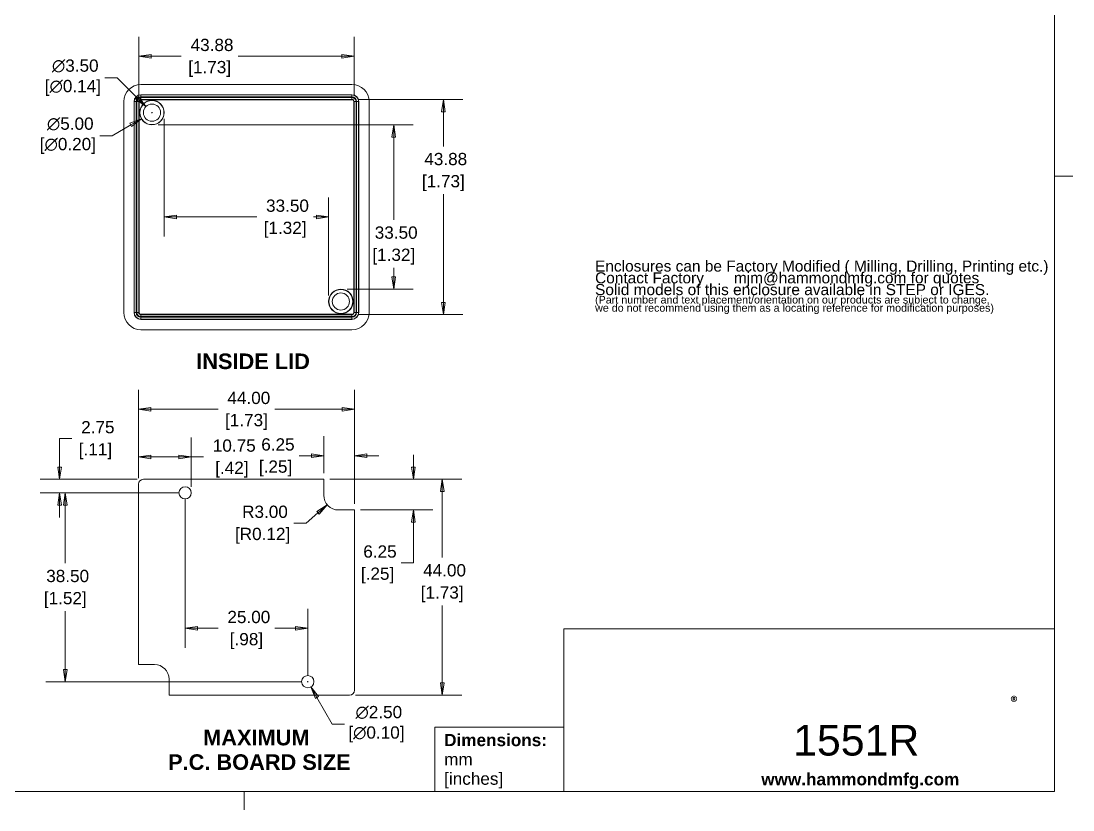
# Model space of a CAD drawing. Header units: millimetres. Extents: x 6 to 343, y 6 to 264.
# Drawn here: x 129.1 to 343.5, y 5.8 to 166.6 of the extents above; entities that cross this region are included whole.
import ezdxf

# ---------------------------------------------------------------- set-up
doc = ezdxf.new("R2010")
doc.units = ezdxf.units.MM
doc.header["$LTSCALE"] = 1.25
for name, color, linetype, lineweight in [('Dimension (ANSI)', 7, 'Continuous', 9), ('Sketch Geometry (ANSI)', 7, 'Continuous', 9), ('Symbol (ANSI)', 7, 'Continuous', 9), ('Visible (ANSI)', 7, 'Continuous', 9), ('Visible Narrow (ANSI)', 7, 'Continuous', 9)]:
    doc.layers.add(name, color=color, linetype=linetype, lineweight=lineweight)
doc.styles.add('Label Text (ANSI)', font='arialbd.ttf')
doc.styles.add('Note Text (ANSI)', font='arial.ttf')
doc.styles.add('Text Style20', font='arial.ttf')
doc.dimstyles.new('Default - mm (ANSI)', dxfattribs={"dimscale": 1.25, "dimtxt": 2, "dimasz": 2, "dimexe": 3.175, "dimexo": 1, "dimgap": 0.8, "dimtad": 0, "dimtih": 1, "dimtoh": 1, "dimrnd": 1e-08, "dimzin": 4, "dimdsep": 46, "dimtxsty": 'Note Text (ANSI)', "dimblk": 'Filled-1', "dimcen": 0.09, "dimdle": 10, "dimclrd": 256, "dimclre": 256, "dimclrt": 256, "dimadec": 1, "dimazin": 0, "dimtfac": 1.524, "dimtofl": 0, "dimtmove": 0, "dimatfit": 3, "dimfxl": 0, "dimtolj": 1, "dimtzin": 0, "dimlwd": -1, "dimlwe": -1, "dimarcsym": 0})

# ---------------------------------------------------------------- blocks, each defined once
blk = doc.blocks.new('Title Blocks HAMMOND')
at = {"layer": 'Sketch Geometry (ANSI)'}
for p, q in [((274.4, 31.5), (194.4, 31.5)), ((194.4, 31.5), (194.4, 5)), ((274.4, 5), (274.4, 31.5)), ((173.4, 5), (173.4, 15.5)), ((173.4, 15.5), (194.4, 15.5)), ((194.4, 15.5), (194.4, 5)), ((194.4, 5), (173.4, 5)), ((194.4, 5), (274.4, 5))]:
    blk.add_line(p, q, dxfattribs=at)
at = {"layer": 'Symbol (ANSI)', "insert": (267.22, 20.45), "char_height": 2, "attachment_point": 1, "style": 'Note Text (ANSI)'}
blk.add_mtext('\\fCalibri|b1|i0;\\H2.0000;®\\fCalibri|b1|i0;\\H21.7410;\\P', dxfattribs=at)
at = {"layer": 'Symbol (ANSI)', "insert": (174.9, 9.94), "char_height": 2, "width": 30.7233, "attachment_point": 4, "line_spacing_factor": 0.944221, "style": 'Note Text (ANSI)'}
blk.add_mtext('\\fArial|b1|i0;\\H2.0000;Dimensions:\\fArial|b0|i0;\\H2.0000;\\Pmm\\P[inches]', dxfattribs=at)
at = {"layer": 'Symbol (ANSI)', "insert": (226.6, 6.69), "char_height": 2, "width": 32.2927, "attachment_point": 4, "style": 'Note Text (ANSI)'}
blk.add_mtext('\\fArial|b1|i0;\\H2.0000;www.hammondmfg.com', dxfattribs=at)
at = {"layer": 'Symbol (ANSI)', "style": 'Text Style20'}
blk.add_attdef('<TITLE>_001', (231.79, 10.86), '', height=5, dxfattribs=at)
blk = doc.blocks.new('Borders Default Border')
at = {"layer": 'Sketch Geometry (ANSI)'}
for p, q in [((271.78, 107.95), (274.8, 107.95)), ((139.7, 7.62), (139.7, 4.6))]:
    blk.add_line(p, q, dxfattribs=at)
at = {"layer": 'Sketch Geometry (ANSI)', "flags": 128}
blk.add_lwpolyline([(7.62, 7.62), (7.62, 208.28), (271.78, 208.28), (271.78, 7.62), (7.62, 7.62)], dxfattribs=at)
blk = doc.blocks.new('Filled-1')
at = {"color": 0}
for p, q in [((0, 0), (-1, 0.15)), ((-1, 0.15), (-1, -0.15)), ((-1, 0), (0, 0)), ((-1, -0.15), (0, 0))]:
    blk.add_line(p, q, dxfattribs=at)
at = {"color": 0, "flags": 128}
blk.add_lwpolyline([(-1, -0.15), (0, 0), (-1, 0.15), (-1, -0.15)], dxfattribs=at)
at = {"color": 0}
blk.add_solid([(-1, -0.15), (0, 0), (-1, 0.15), (-1, -0.15)], dxfattribs=at)
blk = doc.blocks.new('*D20')
at = {"layer": 'Defpoints', "color": 0, "transparency": 16777216}
for p in [(197, 159.42), (153.12, 150.16), (197, 150.16)]:
    blk.add_point(p, dxfattribs=at)
at = {"layer": 'Dimension (ANSI)', "transparency": 16777216}
for p, q in [((153.12, 151.41), (153.12, 163.39)), ((197, 151.41), (197, 163.39)), ((155.62, 159.42), (161.78, 159.42)), ((194.5, 159.42), (173.34, 159.42))]:
    blk.add_line(p, q, dxfattribs=at)
at = {"layer": 'Dimension (ANSI)', "transparency": 16777216, "xscale": 2.5, "yscale": 2.5, "zscale": 2.5, "rotation": 180}
blk.add_blockref('Filled-1', (153.12, 159.42), dxfattribs=at)
at = {"layer": 'Dimension (ANSI)', "transparency": 16777216, "xscale": 2.5, "yscale": 2.5, "zscale": 2.5}
blk.add_blockref('Filled-1', (197, 159.42), dxfattribs=at)
at = {"layer": 'Dimension (ANSI)', "transparency": 16777216, "char_height": 2.5, "attachment_point": 5, "style": 'Note Text (ANSI)'}
for s, insert in [('\\A1; 43.88', (167.56, 161.7)), ('\\A1;[1.73]', (167.56, 156.82))]:
    blk.add_mtext(s, dxfattribs=dict(at, insert=insert))
blk = doc.blocks.new('*D21')
at = {"layer": 'Defpoints', "color": 0, "transparency": 16777216}
for p in [(196.56, 150.6), (196.56, 106.73), (215.19, 106.73)]:
    blk.add_point(p, dxfattribs=at)
at = {"layer": 'Dimension (ANSI)', "transparency": 16777216}
for p, q in [((197.81, 150.6), (219.16, 150.6)), ((215.19, 148.1), (215.19, 141.04)), ((215.19, 109.23), (215.19, 131.28)), ((197.81, 106.73), (219.16, 106.73))]:
    blk.add_line(p, q, dxfattribs=at)
at = {"layer": 'Dimension (ANSI)', "transparency": 16777216, "xscale": 2.5, "yscale": 2.5, "zscale": 2.5}
for p, rotation in [((215.19, 150.6), 90), ((215.19, 106.73), 270)]:
    blk.add_blockref('Filled-1', p, dxfattribs=dict(at, rotation=rotation))
at = {"layer": 'Dimension (ANSI)', "transparency": 16777216, "char_height": 2.5, "attachment_point": 5, "style": 'Note Text (ANSI)'}
for s, insert in [('\\A1; 43.88', (215.19, 138.44)), ('\\A1;[1.73]', (215.19, 133.56))]:
    blk.add_mtext(s, dxfattribs=dict(at, insert=insert))
blk = doc.blocks.new('*D22')
at = {"layer": 'Defpoints', "color": 0, "transparency": 16777216}
for p in [(197.06, 87.46), (153.06, 72.16), (197.06, 66.91)]:
    blk.add_point(p, dxfattribs=at)
at = {"layer": 'Dimension (ANSI)', "transparency": 16777216}
for p, q in [((153.06, 73.41), (153.06, 91.43)), ((197.06, 68.16), (197.06, 91.43)), ((155.56, 87.46), (169.29, 87.46)), ((194.56, 87.46), (180.83, 87.46))]:
    blk.add_line(p, q, dxfattribs=at)
at = {"layer": 'Dimension (ANSI)', "transparency": 16777216, "xscale": 2.5, "yscale": 2.5, "zscale": 2.5, "rotation": 180}
blk.add_blockref('Filled-1', (153.06, 87.46), dxfattribs=at)
at = {"layer": 'Dimension (ANSI)', "transparency": 16777216, "xscale": 2.5, "yscale": 2.5, "zscale": 2.5}
blk.add_blockref('Filled-1', (197.06, 87.46), dxfattribs=at)
at = {"layer": 'Dimension (ANSI)', "transparency": 16777216, "char_height": 2.5, "attachment_point": 5, "style": 'Note Text (ANSI)'}
for s, insert in [('\\A1; 44.00', (175.06, 89.74)), ('\\A1;[1.73]', (175.06, 84.86))]:
    blk.add_mtext(s, dxfattribs=dict(at, insert=insert))
blk = doc.blocks.new('*D23')
at = {"layer": 'Defpoints', "color": 0, "transparency": 16777216}
for p in [(197.06, 77.98), (190.81, 73.16), (197.06, 66.91)]:
    blk.add_point(p, dxfattribs=at)
at = {"layer": 'Dimension (ANSI)', "transparency": 16777216}
for p, q in [((190.81, 74.41), (190.81, 81.95)), ((197.06, 68.16), (197.06, 81.95)), ((188.31, 77.98), (185.81, 77.98)), ((199.56, 77.98), (202.06, 77.98))]:
    blk.add_line(p, q, dxfattribs=at)
at = {"layer": 'Dimension (ANSI)', "transparency": 16777216, "xscale": 2.5, "yscale": 2.5, "zscale": 2.5}
blk.add_blockref('Filled-1', (190.81, 77.98), dxfattribs=at)
at = {"layer": 'Dimension (ANSI)', "transparency": 16777216, "xscale": 2.5, "yscale": 2.5, "zscale": 2.5, "rotation": 180}
blk.add_blockref('Filled-1', (197.06, 77.98), dxfattribs=at)
at = {"layer": 'Dimension (ANSI)', "transparency": 16777216, "char_height": 2.5, "attachment_point": 5, "style": 'Note Text (ANSI)'}
for s, insert in [('\\A1; 6.25', (180.99, 80.26)), ('\\A1;[.25]', (180.99, 75.38))]:
    blk.add_mtext(s, dxfattribs=dict(at, insert=insert))
blk = doc.blocks.new('*D24')
at = {"layer": 'Defpoints', "color": 0, "transparency": 16777216}
for p in [(190.81, 73.16), (197.06, 66.91), (209.09, 66.91)]:
    blk.add_point(p, dxfattribs=at)
at = {"layer": 'Dimension (ANSI)', "transparency": 16777216}
for p, q in [((209.09, 75.66), (209.09, 78.16)), ((192.06, 73.16), (213.06, 73.16)), ((198.31, 66.91), (213.06, 66.91)), ((209.09, 64.41), (209.09, 56.16)), ((209.09, 56.16), (206.59, 56.16))]:
    blk.add_line(p, q, dxfattribs=at)
at = {"layer": 'Dimension (ANSI)', "transparency": 16777216, "xscale": 2.5, "yscale": 2.5, "zscale": 2.5}
for p, rotation in [((209.09, 73.16), 270), ((209.09, 66.91), 90)]:
    blk.add_blockref('Filled-1', p, dxfattribs=dict(at, rotation=rotation))
at = {"layer": 'Dimension (ANSI)', "transparency": 16777216, "char_height": 2.5, "attachment_point": 5, "style": 'Note Text (ANSI)'}
for s, insert in [('\\A1; 6.25', (201.78, 58.43)), ('\\A1;[.25]', (201.78, 53.55))]:
    blk.add_mtext(s, dxfattribs=dict(at, insert=insert))
blk = doc.blocks.new('*D25')
at = {"layer": 'Defpoints', "color": 0, "transparency": 16777216}
for p in [(190.81, 73.16), (196.06, 29.16), (214.95, 29.16)]:
    blk.add_point(p, dxfattribs=at)
at = {"layer": 'Dimension (ANSI)', "transparency": 16777216}
for p, q in [((192.06, 73.16), (218.92, 73.16)), ((214.95, 70.66), (214.95, 57.2)), ((214.95, 31.66), (214.95, 47.44)), ((197.31, 29.16), (218.92, 29.16))]:
    blk.add_line(p, q, dxfattribs=at)
at = {"layer": 'Dimension (ANSI)', "transparency": 16777216, "xscale": 2.5, "yscale": 2.5, "zscale": 2.5}
for p, rotation in [((214.95, 73.16), 90), ((214.95, 29.16), 270)]:
    blk.add_blockref('Filled-1', p, dxfattribs=dict(at, rotation=rotation))
at = {"layer": 'Dimension (ANSI)', "transparency": 16777216, "char_height": 2.5, "attachment_point": 5, "style": 'Note Text (ANSI)'}
for s, insert in [('\\A1; 44.00', (214.95, 54.6)), ('\\A1;[1.73]', (214.95, 49.72))]:
    blk.add_mtext(s, dxfattribs=dict(at, insert=insert))
blk = doc.blocks.new('*D26')
at = {"layer": 'Defpoints', "color": 0, "transparency": 16777216}
for p in [(162.56, 70.41), (187.56, 42.8), (187.56, 31.91)]:
    blk.add_point(p, dxfattribs=at)
at = {"layer": 'Dimension (ANSI)', "transparency": 16777216}
for p, q in [((162.56, 69.16), (162.56, 38.83)), ((187.56, 33.16), (187.56, 46.77)), ((165.06, 42.8), (169.29, 42.8)), ((185.06, 42.8), (180.83, 42.8))]:
    blk.add_line(p, q, dxfattribs=at)
at = {"layer": 'Dimension (ANSI)', "transparency": 16777216, "xscale": 2.5, "yscale": 2.5, "zscale": 2.5, "rotation": 180}
blk.add_blockref('Filled-1', (162.56, 42.8), dxfattribs=at)
at = {"layer": 'Dimension (ANSI)', "transparency": 16777216, "xscale": 2.5, "yscale": 2.5, "zscale": 2.5}
blk.add_blockref('Filled-1', (187.56, 42.8), dxfattribs=at)
at = {"layer": 'Dimension (ANSI)', "transparency": 16777216, "char_height": 2.5, "attachment_point": 5, "style": 'Note Text (ANSI)'}
for s, insert in [('\\A1; 25.00', (175.06, 45.08)), ('\\A1;[.98]', (175.06, 40.2))]:
    blk.add_mtext(s, dxfattribs=dict(at, insert=insert))
blk = doc.blocks.new('*D27')
at = {"layer": 'Defpoints', "color": 0, "transparency": 16777216}
for p in [(138.14, 70.41), (162.56, 70.41), (187.56, 31.91)]:
    blk.add_point(p, dxfattribs=at)
at = {"layer": 'Dimension (ANSI)', "transparency": 16777216}
for p, q in [((161.31, 70.41), (134.17, 70.41)), ((138.14, 67.91), (138.14, 56.04)), ((138.14, 34.41), (138.14, 46.28)), ((186.31, 31.91), (134.17, 31.91))]:
    blk.add_line(p, q, dxfattribs=at)
at = {"layer": 'Dimension (ANSI)', "transparency": 16777216, "xscale": 2.5, "yscale": 2.5, "zscale": 2.5}
for p, rotation in [((138.14, 70.41), 90), ((138.14, 31.91), 270)]:
    blk.add_blockref('Filled-1', p, dxfattribs=dict(at, rotation=rotation))
at = {"layer": 'Dimension (ANSI)', "transparency": 16777216, "char_height": 2.5, "attachment_point": 5, "style": 'Note Text (ANSI)'}
for s, insert in [('\\A1; 38.50', (138.14, 53.44)), ('\\A1;[1.52]', (138.14, 48.56))]:
    blk.add_mtext(s, dxfattribs=dict(at, insert=insert))
blk = doc.blocks.new('*D28')
at = {"layer": 'Defpoints', "color": 0, "transparency": 16777216}
for p in [(186.93, 32.99), (188.18, 30.83)]:
    blk.add_point(p, dxfattribs=at)
at = {"layer": 'Dimension (ANSI)', "transparency": 16777216}
for p, q in [((187.44, 31.91), (187.67, 31.91)), ((187.56, 31.8), (187.56, 32.02)), ((192.56, 23.25), (189.43, 28.66)), ((195.06, 23.25), (192.56, 23.25))]:
    blk.add_line(p, q, dxfattribs=at)
at = {"layer": 'Dimension (ANSI)', "transparency": 16777216, "xscale": 2.5, "yscale": 2.5, "zscale": 2.5, "rotation": 120.0000000000108}
blk.add_blockref('Filled-1', (188.18, 30.83), dxfattribs=at)
at = {"layer": 'Dimension (ANSI)', "transparency": 16777216, "insert": (201.55, 23.25), "char_height": 2.5, "attachment_point": 5, "style": 'Note Text (ANSI)'}
blk.add_mtext('\\A1; ∅2.50\\P[∅0.10]', dxfattribs=at)
blk = doc.blocks.new('*D29')
at = {"layer": 'Defpoints', "color": 0, "transparency": 16777216}
for p in [(193.81, 69.91), (191.54, 67.95)]:
    blk.add_point(p, dxfattribs=at)
at = {"layer": 'Dimension (ANSI)', "transparency": 16777216}
for p, q in [((187.24, 64.25), (189.64, 66.32)), ((184.74, 64.25), (187.24, 64.25))]:
    blk.add_line(p, q, dxfattribs=at)
at = {"layer": 'Dimension (ANSI)', "transparency": 16777216, "xscale": 2.5, "yscale": 2.5, "zscale": 2.5, "rotation": 40.76258140446551}
blk.add_blockref('Filled-1', (191.54, 67.95), dxfattribs=at)
at = {"layer": 'Dimension (ANSI)', "transparency": 16777216, "char_height": 2.5, "attachment_point": 5, "style": 'Note Text (ANSI)'}
for s, insert in [('\\A1; R3.00', (178.35, 66.53)), ('\\A1;[R0.12]', (178.35, 61.65))]:
    blk.add_mtext(s, dxfattribs=dict(at, insert=insert))
blk = doc.blocks.new('*D39')
at = {"layer": 'Defpoints', "color": 0, "transparency": 16777216}
for p in [(158.31, 147.91), (191.81, 126.65), (191.81, 109.41)]:
    blk.add_point(p, dxfattribs=at)
at = {"layer": 'Dimension (ANSI)', "transparency": 16777216}
for p, q in [((158.31, 146.66), (158.31, 122.68)), ((191.81, 110.66), (191.81, 130.62)), ((160.81, 126.65), (177.17, 126.65)), ((189.31, 126.65), (188.71, 126.65))]:
    blk.add_line(p, q, dxfattribs=at)
at = {"layer": 'Dimension (ANSI)', "transparency": 16777216, "xscale": 2.5, "yscale": 2.5, "zscale": 2.5, "rotation": 180}
blk.add_blockref('Filled-1', (158.31, 126.65), dxfattribs=at)
at = {"layer": 'Dimension (ANSI)', "transparency": 16777216, "xscale": 2.5, "yscale": 2.5, "zscale": 2.5}
blk.add_blockref('Filled-1', (191.81, 126.65), dxfattribs=at)
at = {"layer": 'Dimension (ANSI)', "transparency": 16777216, "char_height": 2.5, "attachment_point": 5, "style": 'Note Text (ANSI)'}
for s, insert in [('\\A1; 33.50', (182.94, 128.93)), ('\\A1;[1.32]', (182.94, 124.05))]:
    blk.add_mtext(s, dxfattribs=dict(at, insert=insert))
blk = doc.blocks.new('*D40')
at = {"layer": 'Defpoints', "color": 0, "transparency": 16777216}
for p in [(155.81, 145.41), (205.09, 145.41), (194.31, 111.91)]:
    blk.add_point(p, dxfattribs=at)
at = {"layer": 'Dimension (ANSI)', "transparency": 16777216}
for p, q in [((157.06, 145.41), (209.06, 145.41)), ((205.09, 142.91), (205.09, 126.04)), ((205.09, 114.41), (205.09, 116.28)), ((195.56, 111.91), (209.06, 111.91))]:
    blk.add_line(p, q, dxfattribs=at)
at = {"layer": 'Dimension (ANSI)', "transparency": 16777216, "xscale": 2.5, "yscale": 2.5, "zscale": 2.5}
for p, rotation in [((205.09, 145.41), 90), ((205.09, 111.91), 270)]:
    blk.add_blockref('Filled-1', p, dxfattribs=dict(at, rotation=rotation))
at = {"layer": 'Dimension (ANSI)', "transparency": 16777216, "char_height": 2.5, "attachment_point": 5, "style": 'Note Text (ANSI)'}
for s, insert in [('\\A1; 33.50', (205.09, 123.44)), ('\\A1;[1.32]', (205.09, 118.56))]:
    blk.add_mtext(s, dxfattribs=dict(at, insert=insert))
blk = doc.blocks.new('*D41')
at = {"layer": 'Defpoints', "color": 0, "transparency": 16777216}
for p in [(157.97, 149.16), (153.64, 146.66)]:
    blk.add_point(p, dxfattribs=at)
at = {"layer": 'Dimension (ANSI)', "transparency": 16777216}
for p, q in [((155.81, 147.8), (155.81, 148.03)), ((155.69, 147.91), (155.92, 147.91)), ((147.67, 143.21), (151.48, 145.41)), ((145.17, 143.21), (147.67, 143.21))]:
    blk.add_line(p, q, dxfattribs=at)
at = {"layer": 'Dimension (ANSI)', "transparency": 16777216, "xscale": 2.5, "yscale": 2.5, "zscale": 2.5, "rotation": 29.99999999999429}
blk.add_blockref('Filled-1', (153.64, 146.66), dxfattribs=at)
at = {"layer": 'Dimension (ANSI)', "transparency": 16777216, "insert": (138.67, 143.21), "char_height": 2.5, "attachment_point": 5, "style": 'Note Text (ANSI)'}
blk.add_mtext('\\A1; ∅5.00\\P[∅0.20]', dxfattribs=at)
blk = doc.blocks.new('*D42')
at = {"layer": 'Defpoints', "color": 0, "transparency": 16777216}
for p in [(154.57, 149.15), (157.04, 146.68)]:
    blk.add_point(p, dxfattribs=at)
at = {"layer": 'Dimension (ANSI)', "transparency": 16777216}
for p, q in [((146.19, 155.04), (148.69, 155.04)), ((148.69, 155.04), (152.8, 150.92)), ((155.81, 147.8), (155.81, 148.03)), ((155.69, 147.91), (155.92, 147.91))]:
    blk.add_line(p, q, dxfattribs=at)
at = {"layer": 'Dimension (ANSI)', "transparency": 16777216, "xscale": 2.5, "yscale": 2.5, "zscale": 2.5, "rotation": 315.0000000000086}
blk.add_blockref('Filled-1', (154.57, 149.15), dxfattribs=at)
at = {"layer": 'Dimension (ANSI)', "transparency": 16777216, "insert": (139.69, 155.04), "char_height": 2.5, "attachment_point": 5, "style": 'Note Text (ANSI)'}
blk.add_mtext('\\A1; ∅3.50\\P[∅0.14]', dxfattribs=at)
blk = doc.blocks.new('*D43')
at = {"layer": 'Defpoints', "color": 0, "transparency": 16777216}
for p in [(154.06, 73.16), (136.97, 70.41), (162.56, 70.41)]:
    blk.add_point(p, dxfattribs=at)
at = {"layer": 'Dimension (ANSI)', "transparency": 16777216}
for p, q in [((136.97, 75.66), (136.97, 81.49)), ((136.97, 81.49), (139.47, 81.49)), ((152.81, 73.16), (133.01, 73.16)), ((161.31, 70.41), (133.01, 70.41)), ((136.97, 67.91), (136.97, 65.41))]:
    blk.add_line(p, q, dxfattribs=at)
at = {"layer": 'Dimension (ANSI)', "transparency": 16777216, "xscale": 2.5, "yscale": 2.5, "zscale": 2.5}
for p, rotation in [((136.97, 73.16), 270), ((136.97, 70.41), 90)]:
    blk.add_blockref('Filled-1', p, dxfattribs=dict(at, rotation=rotation))
at = {"layer": 'Dimension (ANSI)', "transparency": 16777216, "char_height": 2.5, "attachment_point": 5, "style": 'Note Text (ANSI)'}
for s, insert in [('\\A1; 2.75', (144.29, 83.77)), ('\\A1;[.11]', (144.29, 78.89))]:
    blk.add_mtext(s, dxfattribs=dict(at, insert=insert))
blk = doc.blocks.new('*D44')
at = {"layer": 'Defpoints', "color": 0, "transparency": 16777216}
for p in [(163.81, 77.74), (153.06, 72.16), (163.81, 70.41)]:
    blk.add_point(p, dxfattribs=at)
at = {"layer": 'Dimension (ANSI)', "transparency": 16777216}
for p, q in [((153.06, 73.41), (153.06, 81.71)), ((163.81, 71.66), (163.81, 81.71)), ((155.56, 77.74), (161.31, 77.74)), ((163.81, 77.74), (166.31, 77.74))]:
    blk.add_line(p, q, dxfattribs=at)
at = {"layer": 'Dimension (ANSI)', "transparency": 16777216, "xscale": 2.5, "yscale": 2.5, "zscale": 2.5, "rotation": 180}
blk.add_blockref('Filled-1', (153.06, 77.74), dxfattribs=at)
at = {"layer": 'Dimension (ANSI)', "transparency": 16777216, "xscale": 2.5, "yscale": 2.5, "zscale": 2.5}
blk.add_blockref('Filled-1', (163.81, 77.74), dxfattribs=at)
at = {"layer": 'Dimension (ANSI)', "transparency": 16777216, "char_height": 2.5, "attachment_point": 5, "style": 'Note Text (ANSI)'}
for s, insert in [('\\A1; 10.75', (172.09, 80.02)), ('\\A1;[.42]', (172.09, 75.14))]:
    blk.add_mtext(s, dxfattribs=dict(at, insert=insert))

msp = doc.modelspace()

# ---------------------------------------------------------------- linework, layer by layer
at = {"layer": 'Visible (ANSI)'}
for p, q in [((153.5574, 153.6644), (196.5574, 153.6644)), ((150.0574, 107.1644), (150.0574, 150.1644)), ((152.1574, 107.1644), (152.1574, 150.1644)), ((153.1924, 150.1644), (153.1924, 107.1644)), ((153.5574, 151.5644), (196.5574, 151.5644)), ((196.5574, 150.5295), (153.5574, 150.5295)), ((196.9225, 107.1644), (196.9225, 150.1644)), ((197.9574, 150.1644), (197.9574, 107.1644)), ((200.0574, 150.1644), (200.0574, 107.1644)), ((153.5574, 106.7993), (196.5574, 106.7993)), ((196.5574, 105.7644), (153.5574, 105.7644)), ((196.5574, 103.6644), (153.5574, 103.6644)), ((154.0574, 73.1603), (190.8074, 73.1603)), ((190.8074, 73.1603), (190.8074, 69.9103)), ((153.0574, 35.4103), (153.0574, 72.1603)), ((193.8074, 66.9103), (197.0574, 66.9103)), ((197.0574, 66.9103), (197.0574, 30.1603)), ((156.3074, 35.4103), (153.0574, 35.4103)), ((159.3074, 29.1603), (159.3074, 32.4103)), ((196.0574, 29.1603), (159.3074, 29.1603))]:
    msp.add_line(p, q, dxfattribs=at)
for centre, radius in [((155.8074, 147.9144), 2.5), ((155.8074, 147.9144), 2.4476), ((155.8074, 147.9144), 1.75), ((194.3074, 109.4144), 2.5), ((194.3074, 109.4144), 2.4476), ((194.3074, 109.4144), 1.75), ((162.5574, 70.4103), 1.25), ((187.5574, 31.9103), 1.25)]:
    msp.add_circle(centre, radius, dxfattribs=at)
for centre, radius, start, end in [((153.5574, 150.1644), 3.5, 90, 180), ((196.5574, 150.1644), 3.5, 0, 90), ((153.5574, 150.1644), 1.4, 90, 180), ((153.5574, 150.1644), 0.3651, 90, 180), ((196.5574, 150.1644), 1.4, 0, 90), ((196.5574, 150.1644), 0.3651, 0, 90), ((153.5574, 107.1644), 3.5, 180, 270), ((153.5574, 107.1644), 1.4, 180, 270), ((153.5574, 107.1644), 0.3651, 180, 270), ((196.5574, 107.1644), 3.5, 270, 0), ((196.5574, 107.1644), 0.3651, 270, 0), ((196.5574, 107.1644), 1.4, 270, 0), ((154.0574, 72.1603), 1, 90, 180), ((193.8074, 69.9103), 3, 180, 270), ((156.3074, 32.4103), 3, 0, 90), ((196.0574, 30.1603), 1, 270, 0)]:
    msp.add_arc(centre, radius, start, end, dxfattribs=at)
at = {"layer": 'Visible Narrow (ANSI)'}
for p, q in [((152.1574, 150.1644), (152.1963, 150.1644)), ((152.1963, 150.1644), (152.5961, 150.1644)), ((152.1963, 150.1644), (152.1963, 107.1644)), ((152.5961, 107.1644), (152.5961, 150.1644)), ((153.1185, 150.1644), (152.7188, 150.1644)), ((152.7188, 150.1644), (152.7188, 107.1644)), ((153.1185, 107.1644), (153.1185, 150.1644)), ((153.1924, 150.1644), (153.1185, 150.1644)), ((153.5574, 151.5644), (153.5574, 151.5255)), ((153.5574, 151.5255), (153.5574, 151.1257)), ((196.5574, 151.5255), (153.5574, 151.5255)), ((153.5574, 151.1257), (196.5574, 151.1257)), ((153.5574, 150.6033), (153.5574, 151.003)), ((196.5574, 151.003), (153.5574, 151.003)), ((153.5574, 150.6033), (196.5574, 150.6033)), ((153.5574, 150.5295), (153.5574, 150.6033)), ((196.5574, 151.5644), (196.5574, 151.5255)), ((196.5574, 151.1257), (196.5574, 151.5255)), ((196.5574, 150.6033), (196.5574, 151.003)), ((196.5574, 150.5295), (196.5574, 150.6033)), ((196.9963, 150.1644), (196.9225, 150.1644)), ((196.9963, 150.1644), (197.3961, 150.1644)), ((196.9963, 150.1644), (196.9963, 107.1644)), ((197.3961, 107.1644), (197.3961, 150.1644)), ((197.5188, 150.1644), (197.5188, 107.1644)), ((197.5188, 150.1644), (197.9185, 150.1644)), ((197.9185, 107.1644), (197.9185, 150.1644)), ((197.9574, 150.1644), (197.9185, 150.1644)), ((152.1574, 107.1644), (152.1963, 107.1644)), ((152.1963, 107.1644), (152.5961, 107.1644)), ((152.7188, 107.1644), (153.1185, 107.1644)), ((153.1924, 107.1644), (153.1185, 107.1644)), ((153.5574, 106.7993), (153.5574, 106.7255)), ((153.5574, 106.3257), (153.5574, 106.7255)), ((196.5574, 106.7255), (153.5574, 106.7255)), ((153.5574, 106.3257), (196.5574, 106.3257)), ((196.5574, 106.203), (153.5574, 106.203)), ((153.5574, 105.8033), (153.5574, 106.203)), ((153.5574, 105.8033), (196.5574, 105.8033)), ((153.5574, 105.7644), (153.5574, 105.8033)), ((196.5574, 106.7993), (196.5574, 106.7255)), ((196.5574, 106.3257), (196.5574, 106.7255)), ((196.5574, 106.203), (196.5574, 105.8033)), ((196.5574, 105.7644), (196.5574, 105.8033)), ((196.9225, 107.1644), (196.9963, 107.1644)), ((197.3961, 107.1644), (196.9963, 107.1644)), ((197.5188, 107.1644), (197.9185, 107.1644)), ((197.9574, 107.1644), (197.9185, 107.1644))]:
    msp.add_line(p, q, dxfattribs=at)
for centre, radius, start, end in [((153.5574, 150.1644), 1.3611, 90, 180), ((153.5574, 150.1644), 0.9613, 90, 180), ((153.5574, 150.1644), 0.8387, 90, 180), ((153.5574, 150.1644), 0.4389, 90, 180), ((196.5574, 150.1644), 1.3611, 0, 90), ((196.5574, 150.1644), 0.9613, 0, 90), ((196.5574, 150.1644), 0.8387, 0, 90), ((196.5574, 150.1644), 0.4389, 0, 90), ((153.5574, 107.1644), 1.3611, 180, 270), ((153.5574, 107.1644), 0.9613, 180, 270), ((153.5574, 107.1644), 0.8387, 180, 270), ((153.5574, 107.1644), 0.4389, 180, 270), ((196.5574, 107.1644), 0.8387, 270, 0), ((196.5574, 107.1644), 0.4389, 270, 0), ((196.5574, 107.1644), 0.9613, 270, 0), ((196.5574, 107.1644), 1.3611, 270, 0)]:
    msp.add_arc(centre, radius, start, end, dxfattribs=at)

# ---------------------------------------------------------------- block references
at = {"xscale": 1.25, "yscale": 1.25, "zscale": 1.25}
msp.add_blockref('Borders Default Border', (0, 0), dxfattribs=at)
msp.add_blockref('Title Blocks HAMMOND', (-3.275, 3.275), dxfattribs=at).add_auto_attribs({'<TITLE>_001': '1551R'})

# ---------------------------------------------------------------- texts
at = {"layer": 'Symbol (ANSI)', "color": 5, "true_color": 0x0000ff, "insert": (246.1069, 111.1252), "char_height": 2.5, "width": 92.879819, "attachment_point": 4, "line_spacing_factor": 0.639812, "style": 'Note Text (ANSI)'}
msp.add_mtext('{\\H0.9x;Enclosures can be Factory Modified ( Milling, Drilling, Printing etc.)\\PContact Factory       mjm@hammondmfg.com for quotes\\H1.50416x; \\H0.66482x;\\PSolid models of this enclosure available in STEP or IGES.\\H1.57096x; \\H0.67192x;\\P\\H0.65789x;(Part number and text placement/orientation on our products are subject to change,\\H1.82847x; \\H0.5469x;\\Pwe do not recommend using them as a locating reference for modification purposes)\\fCalibri|b0|i0|c0|p34;\\H1.51411x; \\H0.66046x;\\P\\H1.45087x; }', dxfattribs=at)
at = {"layer": 'Symbol (ANSI)', "char_height": 3.175, "attachment_point": 7, "style": 'Label Text (ANSI)'}
for s, insert in [('INSIDE LID', (164.8245, 95.5911)), ('MAXIMUM ', (166.236, 18.8819)), ('P.C. BOARD SIZE', (159.0927, 13.883))]:
    msp.add_mtext(s, dxfattribs=dict(at, insert=insert))

# ---------------------------------------------------------------- dimensions: what is measured, and where the dimension line sits
at = {"layer": 'Dimension (ANSI)'}
for base, p1, p2, text, override, picture, middle in [((196.9963, 159.4209), (153.1185, 150.1644), (196.9963, 150.1644), ' <>\\X[1.73]', {"dimgap": 0.8, "dimtih": 0, "dimtoh": 0, "dimdec": 2, "dimpost": '\\X', "dimtol": 0, "dimlim": 0, "dimtp": 0, "dimtm": 0, "dimtdec": 2, "dimatfit": 1}, '*D20', (167.5574, 159.4209)), ((197.0574, 87.4594), (153.0574, 72.1603), (197.0574, 66.9103), ' <>\\X[1.73]', {"dimgap": 0.8, "dimtih": 0, "dimtoh": 0, "dimdec": 2, "dimpost": '\\X', "dimtol": 0, "dimlim": 0, "dimtp": 0, "dimtm": 0, "dimtdec": 2, "dimatfit": 1}, '*D22', (175.0574, 87.4594)), ((163.8074, 77.7423), (153.0574, 72.1603), (163.8074, 70.4103), ' <>\\X[.42]', {"dimgap": 0.8, "dimtih": 0, "dimtoh": 0, "dimdec": 2, "dimpost": '\\X', "dimtol": 0, "dimlim": 0, "dimtp": 0, "dimtm": 0, "dimtdec": 2, "dimatfit": 2}, '*D44', (172.0926, 77.7423))]:
    dim = msp.add_linear_dim(base=base, p1=p1, p2=p2, text=text, dimstyle='Default - mm (ANSI)', override=override, dxfattribs=at)
    dim.commit()
    dim.dimension.update_dxf_attribs({"geometry": picture, "text_midpoint": middle, "dimtype": 160})
for p1, p2, text, picture, middle in [((157.0449, 146.6769), (154.57, 149.1518), ' <>\\X[∅0.14]', '*D42', (139.6903, 155.0361)), ((157.9725, 149.1644), (153.6424, 146.6644), ' <>\\X[∅0.20]', '*D41', (138.6721, 143.2148)), ((186.9324, 32.9929), (188.1824, 30.8278), ' <>\\X[∅0.10]', '*D28', (201.5533, 23.2493))]:
    dim = msp.add_diameter_dim_2p(p1=p1, p2=p2, text=text, dimstyle='Default - mm (ANSI)', override={"dimgap": 0.8, "dimdec": 2, "dimlfac": 1, "dimpost": '\\X', "dimtol": 0, "dimlim": 0, "dimtp": 0, "dimtm": 0, "dimtdec": 2}, dxfattribs=at)
    dim.commit()
    dim.dimension.update_dxf_attribs({"geometry": picture, "text_midpoint": middle, "dimtype": 163})
for base, p1, p2, angle, text, override, picture, middle in [((215.1904, 106.7255), (196.5574, 150.6033), (196.5574, 106.7255), 270, ' <>\\X[1.73]', {"dimgap": 0.8, "dimdec": 2, "dimpost": '\\X', "dimtol": 0, "dimlim": 0, "dimtp": 0, "dimtm": 0, "dimtdec": 2, "dimatfit": 1}, '*D21', (215.1904, 136.1644)), ((191.8074, 126.6514), (158.3074, 147.9144), (191.8074, 109.4144), 180, ' <>\\X[1.32]', {"dimgap": 0.8, "dimtih": 0, "dimtoh": 0, "dimdec": 2, "dimpost": '\\X', "dimtol": 0, "dimlim": 0, "dimtp": 0, "dimtm": 0, "dimtdec": 2, "dimatfit": 1}, '*D39', (182.9391, 126.6514)), ((205.0907, 145.4144), (194.3074, 111.9144), (155.8074, 145.4144), 90, ' <>\\X[1.32]', {"dimgap": 0.8, "dimdec": 2, "dimpost": '\\X', "dimtol": 0, "dimlim": 0, "dimtp": 0, "dimtm": 0, "dimtdec": 2, "dimatfit": 1}, '*D40', (205.0907, 121.1644)), ((136.9745, 70.4103), (154.0574, 73.1603), (162.5574, 70.4103), 270, ' <>\\X[.11]', {"dimgap": 0.8, "dimdec": 2, "dimpost": '\\X', "dimtol": 0, "dimlim": 0, "dimtp": 0, "dimtm": 0, "dimtdec": 2, "dimatfit": 1}, '*D43', (144.2884, 81.4902)), ((197.0574, 77.9789), (190.8074, 73.1603), (197.0574, 66.9103), 180, ' <>\\X[.25]', {"dimgap": 0.8, "dimtih": 0, "dimtoh": 0, "dimdec": 2, "dimpost": '\\X', "dimtol": 0, "dimlim": 0, "dimtp": 0, "dimtm": 0, "dimtdec": 2, "dimatfit": 1}, '*D23', (180.9935, 77.9789)), ((209.0899, 66.9103), (190.8074, 73.1603), (197.0574, 66.9103), 270, ' <>\\X[.25]', {"dimgap": 0.8, "dimdec": 2, "dimpost": '\\X', "dimtol": 0, "dimlim": 0, "dimtp": 0, "dimtm": 0, "dimtdec": 2, "dimatfit": 1}, '*D24', (201.776, 56.1569)), ((214.9517, 29.1603), (190.8074, 73.1603), (196.0574, 29.1603), 270, ' <>\\X[1.73]', {"dimgap": 0.8, "dimdec": 2, "dimpost": '\\X', "dimtol": 0, "dimlim": 0, "dimtp": 0, "dimtm": 0, "dimtdec": 2, "dimatfit": 1}, '*D25', (214.9517, 52.3225)), ((138.1361, 70.4103), (187.5574, 31.9103), (162.5574, 70.4103), 90, ' <>\\X[1.52]', {"dimgap": 0.8, "dimdec": 2, "dimpost": '\\X', "dimtol": 0, "dimlim": 0, "dimtp": 0, "dimtm": 0, "dimtdec": 2, "dimatfit": 1}, '*D27', (138.1361, 51.1603)), ((187.5574, 42.8031), (162.5574, 70.4103), (187.5574, 31.9103), 180, ' <>\\X[.98]', {"dimgap": 0.8, "dimtih": 0, "dimtoh": 0, "dimdec": 2, "dimpost": '\\X', "dimtol": 0, "dimlim": 0, "dimtp": 0, "dimtm": 0, "dimtdec": 2, "dimatfit": 1}, '*D26', (175.0574, 42.8031))]:
    dim = msp.add_linear_dim(base=base, p1=p1, p2=p2, angle=angle, text=text, dimstyle='Default - mm (ANSI)', override=override, dxfattribs=at)
    dim.commit()
    dim.dimension.update_dxf_attribs({"geometry": picture, "text_midpoint": middle, "dimtype": 160})
dim = msp.add_radius_dim(center=(193.8074, 69.9103), mpoint=(191.5352, 67.9515), text=' <>\\X[R0.12]', dimstyle='Default - mm (ANSI)', override={"dimgap": 0.8, "dimdec": 2, "dimlfac": 1, "dimpost": '\\X', "dimcen": 0, "dimtol": 0, "dimlim": 0, "dimtp": 0, "dimtm": 0, "dimtdec": 2}, dxfattribs=at)
dim.commit()
dim.dimension.update_dxf_attribs({"geometry": '*D29', "text_midpoint": (178.346, 64.2525), "dimtype": 164})

doc.saveas('drawing.dxf')
